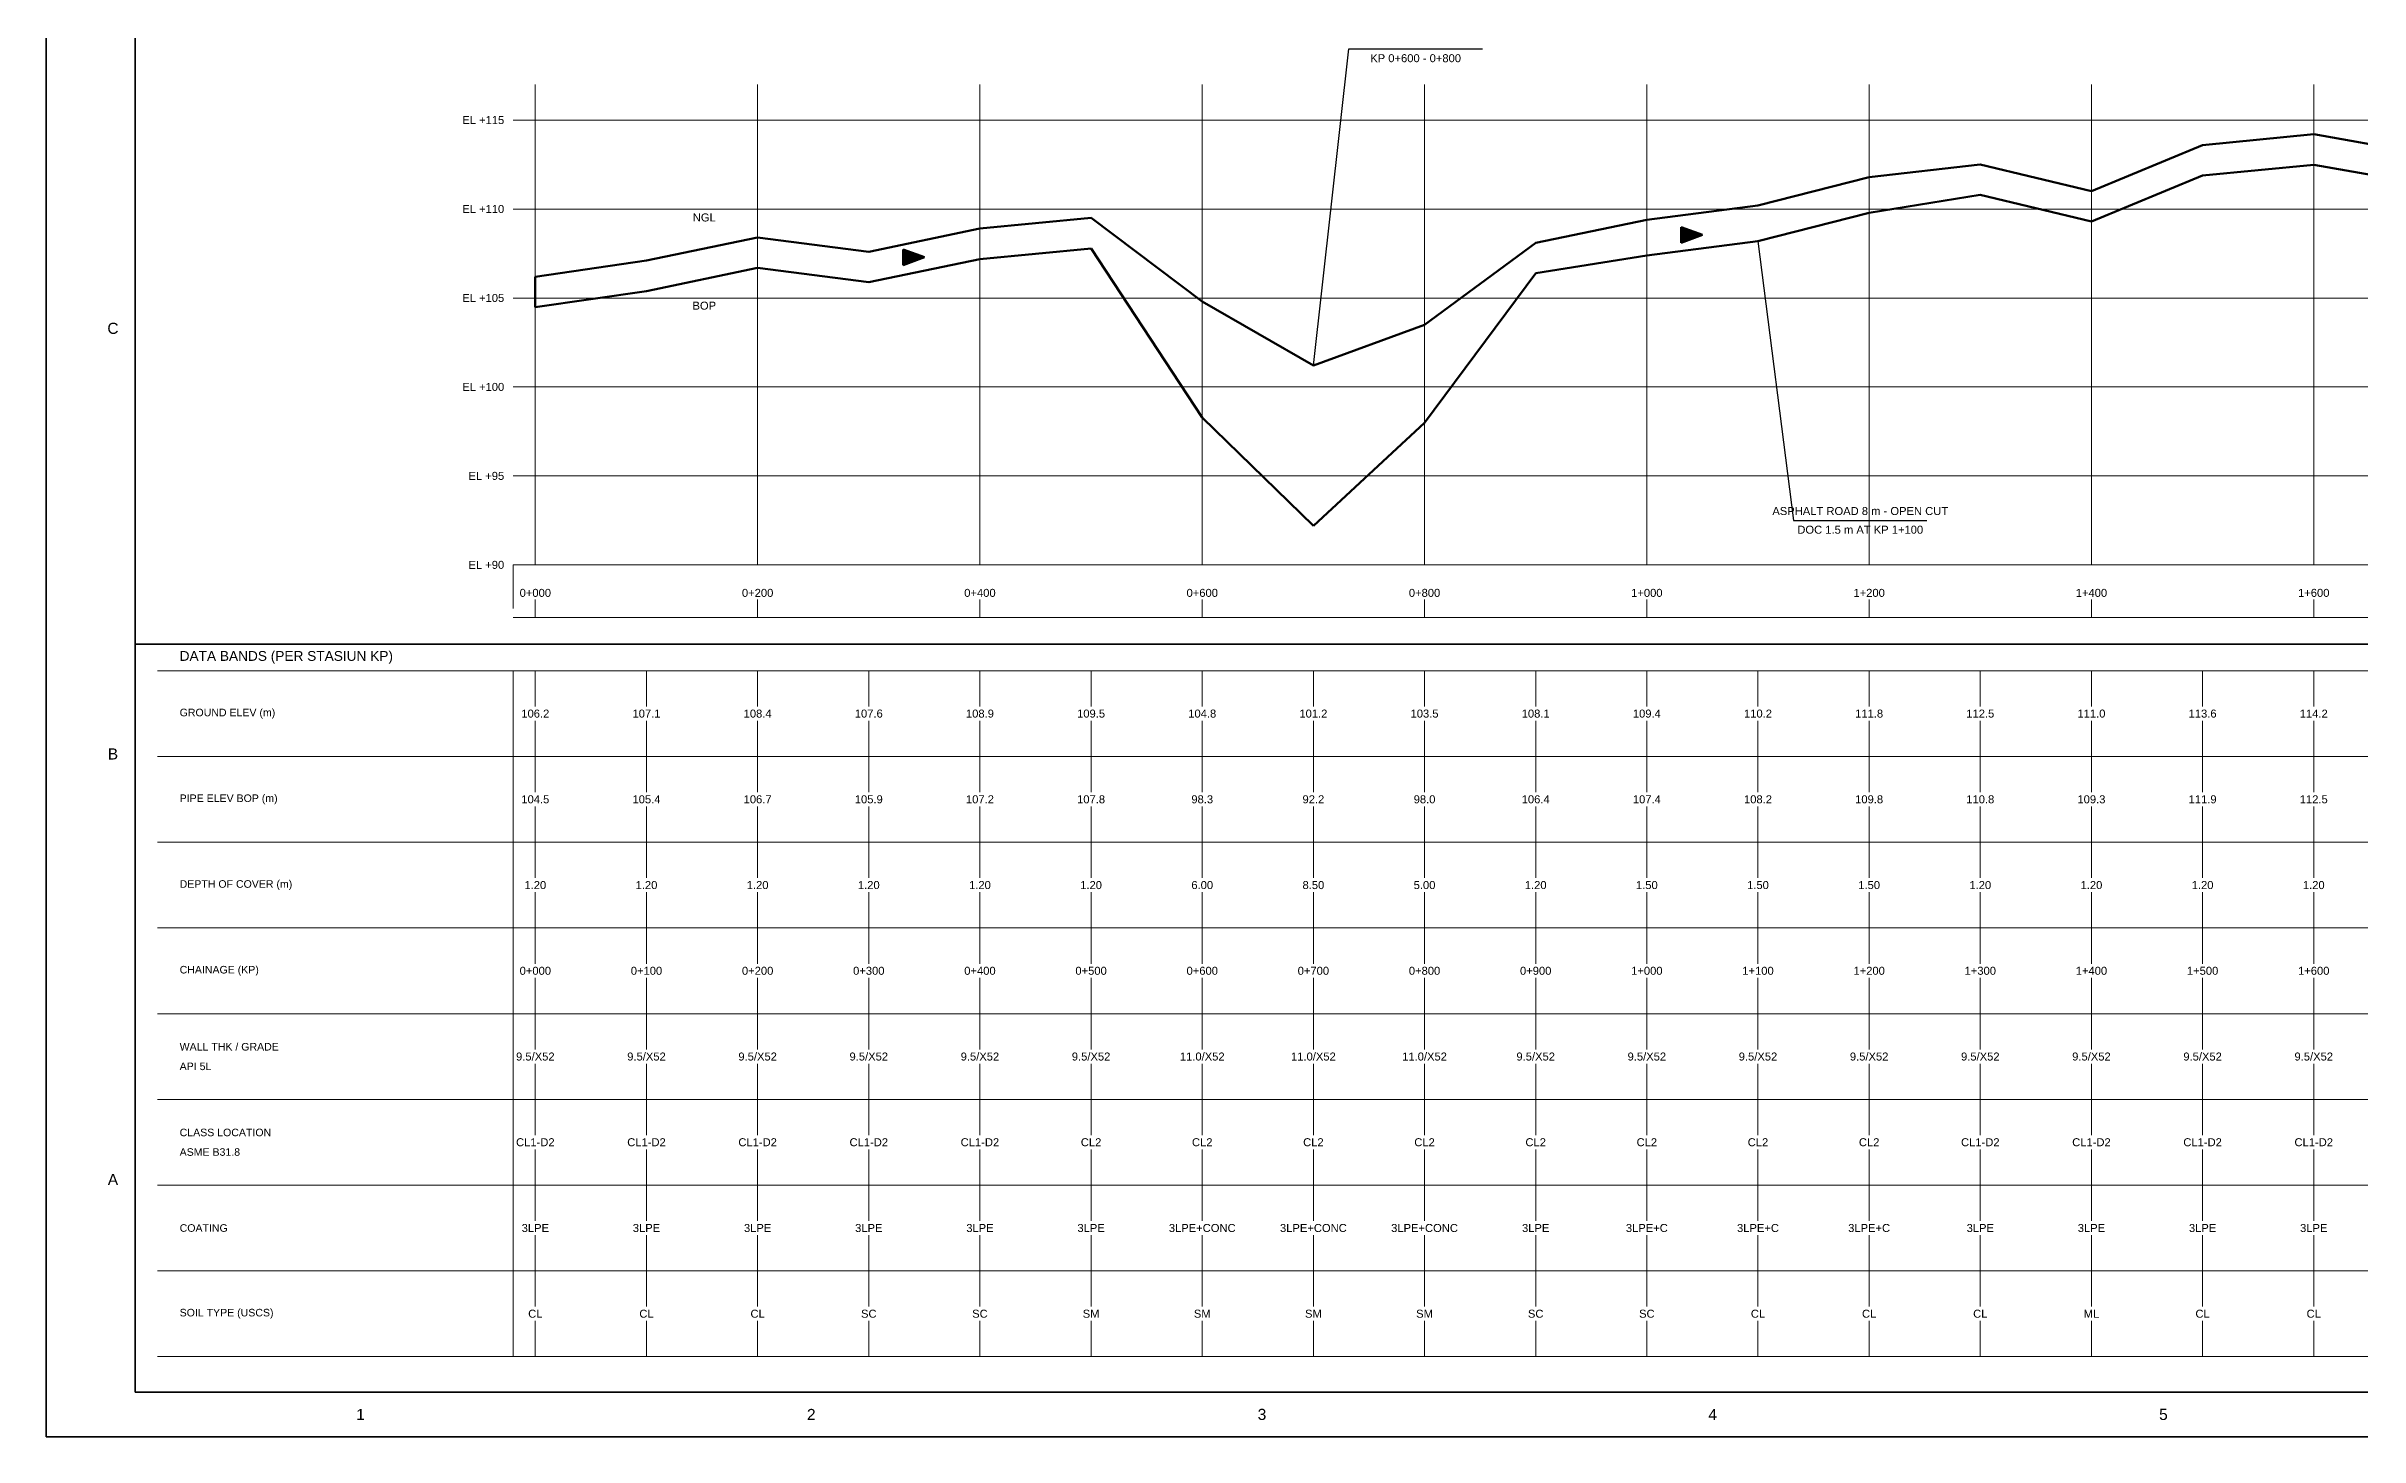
# Model space of a CAD drawing. Header units: millimetres. Extents: x 0 to 841, y 0 to 594.
# Drawn here: x 0 to 520, y 0 to 313 of the extents above; entities that cross this region are included whole.
import ezdxf

# ---------------------------------------------------------------- set-up
doc = ezdxf.new("R2010")
doc.units = ezdxf.units.MM
for name, color, linetype, lineweight in [('REF-FRAME', 7, 'Continuous', 35), ('REF-GRID', 7, 'Continuous', 9), ('REF-PROC', 7, 'Continuous', 50), ('REF-SYM', 7, 'Continuous', 25), ('REF-TEXT', 7, 'Continuous', 18)]:
    doc.layers.add(name, color=color, linetype=linetype, lineweight=lineweight)
doc.styles.add('ARIAL', font='arial.ttf')

msp = doc.modelspace()

# ---------------------------------------------------------------- linework, layer by layer
at = {"layer": 'REF-FRAME'}
for p, q in [((0, 594), (0, 0)), ((20, 584), (20, 10)), ((20, 178.2), (831, 178.2)), ((20, 10), (831, 10)), ((0, 0), (841, 0))]:
    msp.add_line(p, q, dxfattribs=at)
at = {"layer": 'REF-GRID'}
for p, q in [((110, 196), (110, 304)), ((160, 196), (160, 304)), ((210, 196), (210, 304)), ((260, 196), (260, 304)), ((310, 196), (310, 304)), ((360, 196), (360, 304)), ((410, 196), (410, 304)), ((460, 196), (460, 304)), ((510, 196), (510, 304)), ((105, 296), (590, 296)), ((105, 276), (590, 276)), ((105, 256), (590, 256)), ((105, 236), (590, 236)), ((105, 216), (590, 216)), ((105, 196), (105, 186.2)), ((105, 196), (590, 196)), ((110, 188.2), (110, 184.2)), ((160, 188.2), (160, 184.2)), ((210, 188.2), (210, 184.2)), ((260, 188.2), (260, 184.2)), ((310, 188.2), (310, 184.2)), ((360, 188.2), (360, 184.2)), ((410, 188.2), (410, 184.2)), ((460, 188.2), (460, 184.2)), ((510, 188.2), (510, 184.2)), ((105, 184.2), (590, 184.2)), ((25, 172.2), (645, 172.2)), ((105, 18), (105, 172.2)), ((110, 164.16), (110, 172.2)), ((135, 164.16), (135, 172.2)), ((160, 164.16), (160, 172.2)), ((185, 164.16), (185, 172.2)), ((210, 164.16), (210, 172.2)), ((235, 164.16), (235, 172.2)), ((260, 164.16), (260, 172.2)), ((285, 164.16), (285, 172.2)), ((310, 164.16), (310, 172.2)), ((335, 164.16), (335, 172.2)), ((360, 164.16), (360, 172.2)), ((385, 164.16), (385, 172.2)), ((410, 164.16), (410, 172.2)), ((435, 164.16), (435, 172.2)), ((460, 164.16), (460, 172.2)), ((485, 164.16), (485, 172.2)), ((510, 164.16), (510, 172.2)), ((110, 144.89), (110, 160.96)), ((135, 144.89), (135, 160.96)), ((160, 144.89), (160, 160.96)), ((185, 144.89), (185, 160.96)), ((210, 144.89), (210, 160.96)), ((235, 144.89), (235, 160.96)), ((260, 144.89), (260, 160.96)), ((285, 144.89), (285, 160.96)), ((310, 144.89), (310, 160.96)), ((335, 144.89), (335, 160.96)), ((360, 144.89), (360, 160.96)), ((385, 144.89), (385, 160.96)), ((410, 144.89), (410, 160.96)), ((435, 144.89), (435, 160.96)), ((460, 144.89), (460, 160.96)), ((485, 144.89), (485, 160.96)), ((510, 144.89), (510, 160.96)), ((25, 152.92), (645, 152.92)), ((110, 125.61), (110, 141.69)), ((135, 125.61), (135, 141.69)), ((160, 125.61), (160, 141.69)), ((185, 125.61), (185, 141.69)), ((210, 125.61), (210, 141.69)), ((235, 125.61), (235, 141.69)), ((260, 125.61), (260, 141.69)), ((285, 125.61), (285, 141.69)), ((310, 125.61), (310, 141.69)), ((335, 125.61), (335, 141.69)), ((360, 125.61), (360, 141.69)), ((385, 125.61), (385, 141.69)), ((410, 125.61), (410, 141.69)), ((435, 125.61), (435, 141.69)), ((460, 125.61), (460, 141.69)), ((485, 125.61), (485, 141.69)), ((510, 125.61), (510, 141.69)), ((25, 133.65), (645, 133.65)), ((110, 106.34), (110, 122.41)), ((135, 106.34), (135, 122.41)), ((160, 106.34), (160, 122.41)), ((185, 106.34), (185, 122.41)), ((210, 106.34), (210, 122.41)), ((235, 106.34), (235, 122.41)), ((260, 106.34), (260, 122.41)), ((285, 106.34), (285, 122.41)), ((310, 106.34), (310, 122.41)), ((335, 106.34), (335, 122.41)), ((360, 106.34), (360, 122.41)), ((385, 106.34), (385, 122.41)), ((410, 106.34), (410, 122.41)), ((435, 106.34), (435, 122.41)), ((460, 106.34), (460, 122.41)), ((485, 106.34), (485, 122.41)), ((510, 106.34), (510, 122.41)), ((25, 114.38), (645, 114.38)), ((110, 87.06), (110, 103.14)), ((135, 87.06), (135, 103.14)), ((160, 87.06), (160, 103.14)), ((185, 87.06), (185, 103.14)), ((210, 87.06), (210, 103.14)), ((235, 87.06), (235, 103.14)), ((260, 87.06), (260, 103.14)), ((285, 87.06), (285, 103.14)), ((310, 87.06), (310, 103.14)), ((335, 87.06), (335, 103.14)), ((360, 87.06), (360, 103.14)), ((385, 87.06), (385, 103.14)), ((410, 87.06), (410, 103.14)), ((435, 87.06), (435, 103.14)), ((460, 87.06), (460, 103.14)), ((485, 87.06), (485, 103.14)), ((510, 87.06), (510, 103.14)), ((25, 95.1), (645, 95.1)), ((110, 67.79), (110, 83.86)), ((135, 67.79), (135, 83.86)), ((160, 67.79), (160, 83.86)), ((185, 67.79), (185, 83.86)), ((210, 67.79), (210, 83.86)), ((235, 67.79), (235, 83.86)), ((260, 67.79), (260, 83.86)), ((285, 67.79), (285, 83.86)), ((310, 67.79), (310, 83.86)), ((335, 67.79), (335, 83.86)), ((360, 67.79), (360, 83.86)), ((385, 67.79), (385, 83.86)), ((410, 67.79), (410, 83.86)), ((435, 67.79), (435, 83.86)), ((460, 67.79), (460, 83.86)), ((485, 67.79), (485, 83.86)), ((510, 67.79), (510, 83.86)), ((25, 75.82), (645, 75.82)), ((110, 48.51), (110, 64.59)), ((135, 48.51), (135, 64.59)), ((160, 48.51), (160, 64.59)), ((185, 48.51), (185, 64.59)), ((210, 48.51), (210, 64.59)), ((235, 48.51), (235, 64.59)), ((260, 48.51), (260, 64.59)), ((285, 48.51), (285, 64.59)), ((310, 48.51), (310, 64.59)), ((335, 48.51), (335, 64.59)), ((360, 48.51), (360, 64.59)), ((385, 48.51), (385, 64.59)), ((410, 48.51), (410, 64.59)), ((435, 48.51), (435, 64.59)), ((460, 48.51), (460, 64.59)), ((485, 48.51), (485, 64.59)), ((510, 48.51), (510, 64.59)), ((25, 56.55), (645, 56.55)), ((110, 29.24), (110, 45.31)), ((135, 29.24), (135, 45.31)), ((160, 29.24), (160, 45.31)), ((185, 29.24), (185, 45.31)), ((210, 29.24), (210, 45.31)), ((235, 29.24), (235, 45.31)), ((260, 29.24), (260, 45.31)), ((285, 29.24), (285, 45.31)), ((310, 29.24), (310, 45.31)), ((335, 29.24), (335, 45.31)), ((360, 29.24), (360, 45.31)), ((385, 29.24), (385, 45.31)), ((410, 29.24), (410, 45.31)), ((435, 29.24), (435, 45.31)), ((460, 29.24), (460, 45.31)), ((485, 29.24), (485, 45.31)), ((510, 29.24), (510, 45.31)), ((25, 37.27), (645, 37.27)), ((110, 18), (110, 26.04)), ((135, 18), (135, 26.04)), ((160, 18), (160, 26.04)), ((185, 18), (185, 26.04)), ((210, 18), (210, 26.04)), ((235, 18), (235, 26.04)), ((260, 18), (260, 26.04)), ((285, 18), (285, 26.04)), ((310, 18), (310, 26.04)), ((335, 18), (335, 26.04)), ((360, 18), (360, 26.04)), ((385, 18), (385, 26.04)), ((410, 18), (410, 26.04)), ((435, 18), (435, 26.04)), ((460, 18), (460, 26.04)), ((485, 18), (485, 26.04)), ((510, 18), (510, 26.04)), ((25, 18), (645, 18))]:
    msp.add_line(p, q, dxfattribs=at)
at = {"layer": 'REF-PROC'}
for p, q in [((485, 290.4), (510, 292.8)), ((510, 292.8), (535, 288.4)), ((460, 280), (485, 290.4)), ((385, 276.8), (410, 283.2)), ((410, 283.2), (435, 286)), ((435, 286), (460, 280)), ((460, 273.17), (485, 283.57)), ((485, 283.57), (510, 285.97)), ((510, 285.97), (535, 281.57)), ((360, 273.6), (385, 276.8)), ((410, 275.17), (435, 279.17)), ((435, 279.17), (460, 273.17)), ((185, 266.4), (210, 271.6)), ((210, 271.6), (235, 274)), ((235, 274), (260, 255.2)), ((335, 268.4), (360, 273.6)), ((367.7, 271.93), (367.7, 268.41)), ((372.5, 270.17), (367.7, 271.93)), ((385, 268.77), (410, 275.17)), ((135, 264.4), (160, 269.6)), ((160, 269.6), (185, 266.4)), ((192.7, 266.93), (192.7, 263.41)), ((197.5, 265.17), (192.7, 266.93)), ((210, 264.77), (235, 267.17)), ((235, 267.17), (260, 229.17)), ((310, 250), (335, 268.4)), ((335, 261.57), (360, 265.57)), ((360, 265.57), (385, 268.77)), ((372.5, 270.17), (367.7, 268.41)), ((110, 260.8), (135, 264.4)), ((110, 260.8), (110, 253.97)), ((135, 257.57), (160, 262.77)), ((160, 262.77), (185, 259.57)), ((185, 259.57), (210, 264.77)), ((197.5, 265.17), (192.7, 263.41)), ((310, 227.97), (335, 261.57)), ((110, 253.97), (135, 257.57)), ((260, 255.2), (285, 240.8)), ((285, 240.8), (310, 250)), ((260, 229.17), (285, 204.77)), ((285, 204.77), (310, 227.97))]:
    msp.add_line(p, q, dxfattribs=at)
at = {"layer": 'REF-SYM'}
for p, q in [((285, 240.8), (293, 312)), ((293, 312), (323, 312)), ((385, 268.77), (393, 206)), ((393, 206), (423, 206))]:
    msp.add_line(p, q, dxfattribs=at)
for points in [[(372.5, 270.17), (367.7, 271.93), (367.7, 268.41)], [(197.5, 265.17), (192.7, 266.93), (192.7, 263.41)]]:
    msp.add_solid(points, dxfattribs=at)

# ---------------------------------------------------------------- texts
at = {"layer": 'REF-TEXT', "style": 'ARIAL'}
for s, insert, char_height, attachment_point in [('KP 0+600 - 0+800', (308, 309.9), 1.8, 5), ('EL +115', (103, 296), 1.8, 6), ('EL +110', (103, 276), 1.8, 6), ('NGL', (148, 274.1), 1.8, 5), ('EL +105', (103, 256), 1.8, 6), ('BOP', (148, 254.27), 1.8, 5), ('C', (15, 249.17), 2.5, 5), ('EL +100', (103, 236), 1.8, 6), ('EL +95', (103, 216), 1.8, 6), ('ASPHALT ROAD 8 m - OPEN CUT', (408, 208.1), 1.8, 5), ('DOC 1.5 m AT KP 1+100', (408, 203.9), 1.8, 5), ('EL +90', (103, 196), 1.8, 6), ('0+000', (110, 189.7), 1.8, 5), ('0+200', (160, 189.7), 1.8, 5), ('0+400', (210, 189.7), 1.8, 5), ('0+600', (260, 189.7), 1.8, 5), ('0+800', (310, 189.7), 1.8, 5), ('1+000', (360, 189.7), 1.8, 5), ('1+200', (410, 189.7), 1.8, 5), ('1+400', (460, 189.7), 1.8, 5), ('1+600', (510, 189.7), 1.8, 5), ('DATA BANDS (PER STASIUN KP)', (30, 175.2), 2.2, 4), ('GROUND ELEV (m)', (30, 162.56), 1.7, 4), ('106.2', (110, 162.56), 1.8, 5), ('107.1', (135, 162.56), 1.8, 5), ('108.4', (160, 162.56), 1.8, 5), ('107.6', (185, 162.56), 1.8, 5), ('108.9', (210, 162.56), 1.8, 5), ('109.5', (235, 162.56), 1.8, 5), ('104.8', (260, 162.56), 1.8, 5), ('101.2', (285, 162.56), 1.8, 5), ('103.5', (310, 162.56), 1.8, 5), ('108.1', (335, 162.56), 1.8, 5), ('109.4', (360, 162.56), 1.8, 5), ('110.2', (385, 162.56), 1.8, 5), ('111.8', (410, 162.56), 1.8, 5), ('112.5', (435, 162.56), 1.8, 5), ('111.0', (460, 162.56), 1.8, 5), ('113.6', (485, 162.56), 1.8, 5), ('114.2', (510, 162.56), 1.8, 5), ('B', (15, 153.5), 2.5, 5), ('PIPE ELEV BOP (m)', (30, 143.29), 1.7, 4), ('104.5', (110, 143.29), 1.8, 5), ('105.4', (135, 143.29), 1.8, 5), ('106.7', (160, 143.29), 1.8, 5), ('105.9', (185, 143.29), 1.8, 5), ('107.2', (210, 143.29), 1.8, 5), ('107.8', (235, 143.29), 1.8, 5), ('98.3', (260, 143.29), 1.8, 5), ('92.2', (285, 143.29), 1.8, 5), ('98.0', (310, 143.29), 1.8, 5), ('106.4', (335, 143.29), 1.8, 5), ('107.4', (360, 143.29), 1.8, 5), ('108.2', (385, 143.29), 1.8, 5), ('109.8', (410, 143.29), 1.8, 5), ('110.8', (435, 143.29), 1.8, 5), ('109.3', (460, 143.29), 1.8, 5), ('111.9', (485, 143.29), 1.8, 5), ('112.5', (510, 143.29), 1.8, 5), ('DEPTH OF COVER (m)', (30, 124.01), 1.7, 4), ('1.20', (110, 124.01), 1.8, 5), ('1.20', (135, 124.01), 1.8, 5), ('1.20', (160, 124.01), 1.8, 5), ('1.20', (185, 124.01), 1.8, 5), ('1.20', (210, 124.01), 1.8, 5), ('1.20', (235, 124.01), 1.8, 5), ('6.00', (260, 124.01), 1.8, 5), ('8.50', (285, 124.01), 1.8, 5), ('5.00', (310, 124.01), 1.8, 5), ('1.20', (335, 124.01), 1.8, 5), ('1.50', (360, 124.01), 1.8, 5), ('1.50', (385, 124.01), 1.8, 5), ('1.50', (410, 124.01), 1.8, 5), ('1.20', (435, 124.01), 1.8, 5), ('1.20', (460, 124.01), 1.8, 5), ('1.20', (485, 124.01), 1.8, 5), ('1.20', (510, 124.01), 1.8, 5), ('CHAINAGE (KP)', (30, 104.74), 1.7, 4), ('0+000', (110, 104.74), 1.8, 5), ('0+100', (135, 104.74), 1.8, 5), ('0+200', (160, 104.74), 1.8, 5), ('0+300', (185, 104.74), 1.8, 5), ('0+400', (210, 104.74), 1.8, 5), ('0+500', (235, 104.74), 1.8, 5), ('0+600', (260, 104.74), 1.8, 5), ('0+700', (285, 104.74), 1.8, 5), ('0+800', (310, 104.74), 1.8, 5), ('0+900', (335, 104.74), 1.8, 5), ('1+000', (360, 104.74), 1.8, 5), ('1+100', (385, 104.74), 1.8, 5), ('1+200', (410, 104.74), 1.8, 5), ('1+300', (435, 104.74), 1.8, 5), ('1+400', (460, 104.74), 1.8, 5), ('1+500', (485, 104.74), 1.8, 5), ('1+600', (510, 104.74), 1.8, 5), ('WALL THK / GRADE', (30, 87.66), 1.7, 4), ('API 5L', (30, 83.26), 1.7, 4), ('9.5/X52', (110, 85.46), 1.8, 5), ('9.5/X52', (135, 85.46), 1.8, 5), ('9.5/X52', (160, 85.46), 1.8, 5), ('9.5/X52', (185, 85.46), 1.8, 5), ('9.5/X52', (210, 85.46), 1.8, 5), ('9.5/X52', (235, 85.46), 1.8, 5), ('11.0/X52', (260, 85.46), 1.8, 5), ('11.0/X52', (285, 85.46), 1.8, 5), ('11.0/X52', (310, 85.46), 1.8, 5), ('9.5/X52', (335, 85.46), 1.8, 5), ('9.5/X52', (360, 85.46), 1.8, 5), ('9.5/X52', (385, 85.46), 1.8, 5), ('9.5/X52', (410, 85.46), 1.8, 5), ('9.5/X52', (435, 85.46), 1.8, 5), ('9.5/X52', (460, 85.46), 1.8, 5), ('9.5/X52', (485, 85.46), 1.8, 5), ('9.5/X52', (510, 85.46), 1.8, 5), ('CLASS LOCATION', (30, 68.39), 1.7, 4), ('ASME B31.8', (30, 63.99), 1.7, 4), ('CL1-D2', (110, 66.19), 1.8, 5), ('CL1-D2', (135, 66.19), 1.8, 5), ('CL1-D2', (160, 66.19), 1.8, 5), ('CL1-D2', (185, 66.19), 1.8, 5), ('CL1-D2', (210, 66.19), 1.8, 5), ('CL2', (235, 66.19), 1.8, 5), ('CL2', (260, 66.19), 1.8, 5), ('CL2', (285, 66.19), 1.8, 5), ('CL2', (310, 66.19), 1.8, 5), ('CL2', (335, 66.19), 1.8, 5), ('CL2', (360, 66.19), 1.8, 5), ('CL2', (385, 66.19), 1.8, 5), ('CL2', (410, 66.19), 1.8, 5), ('CL1-D2', (435, 66.19), 1.8, 5), ('CL1-D2', (460, 66.19), 1.8, 5), ('CL1-D2', (485, 66.19), 1.8, 5), ('CL1-D2', (510, 66.19), 1.8, 5), ('A', (15, 57.83), 2.5, 5), ('COATING', (30, 46.91), 1.7, 4), ('3LPE', (110, 46.91), 1.8, 5), ('3LPE', (135, 46.91), 1.8, 5), ('3LPE', (160, 46.91), 1.8, 5), ('3LPE', (185, 46.91), 1.8, 5), ('3LPE', (210, 46.91), 1.8, 5), ('3LPE', (235, 46.91), 1.8, 5), ('3LPE+CONC', (260, 46.91), 1.8, 5), ('3LPE+CONC', (285, 46.91), 1.8, 5), ('3LPE+CONC', (310, 46.91), 1.8, 5), ('3LPE', (335, 46.91), 1.8, 5), ('3LPE+C', (360, 46.91), 1.8, 5), ('3LPE+C', (385, 46.91), 1.8, 5), ('3LPE+C', (410, 46.91), 1.8, 5), ('3LPE', (435, 46.91), 1.8, 5), ('3LPE', (460, 46.91), 1.8, 5), ('3LPE', (485, 46.91), 1.8, 5), ('3LPE', (510, 46.91), 1.8, 5), ('SOIL TYPE (USCS)', (30, 27.64), 1.7, 4), ('CL', (110, 27.64), 1.8, 5), ('CL', (135, 27.64), 1.8, 5), ('CL', (160, 27.64), 1.8, 5), ('SC', (185, 27.64), 1.8, 5), ('SC', (210, 27.64), 1.8, 5), ('SM', (235, 27.64), 1.8, 5), ('SM', (260, 27.64), 1.8, 5), ('SM', (285, 27.64), 1.8, 5), ('SM', (310, 27.64), 1.8, 5), ('SC', (335, 27.64), 1.8, 5), ('SC', (360, 27.64), 1.8, 5), ('CL', (385, 27.64), 1.8, 5), ('CL', (410, 27.64), 1.8, 5), ('CL', (435, 27.64), 1.8, 5), ('ML', (460, 27.64), 1.8, 5), ('CL', (485, 27.64), 1.8, 5), ('CL', (510, 27.64), 1.8, 5), ('1', (70.69, 5), 2.5, 5), ('2', (172.06, 5), 2.5, 5), ('3', (273.44, 5), 2.5, 5), ('4', (374.81, 5), 2.5, 5), ('5', (476.19, 5), 2.5, 5)]:
    msp.add_mtext(s, dxfattribs=dict(at, insert=insert, char_height=char_height, attachment_point=attachment_point))

doc.saveas('drawing.dxf')
